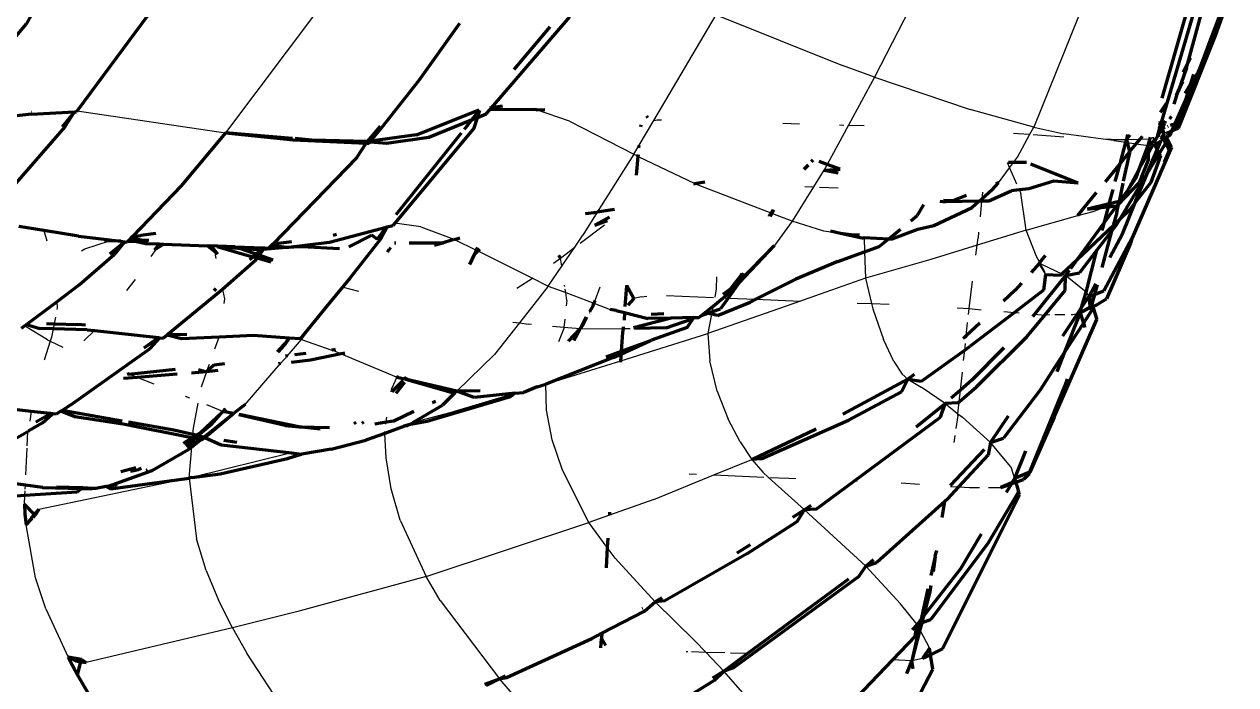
# Model space of a CAD drawing. Header units: millimetres. Extents: x 4307 to 31003, y 2809 to 20009.
# Drawn here: x 7252.9 to 7346.2, y 8526.6 to 8577.5 of the extents above; entities that cross this region are included whole.
import ezdxf

# ---------------------------------------------------------------- set-up
doc = ezdxf.new("R2010")
doc.units = ezdxf.units.MM
doc.layers.add('ProfileEdges', color=7, linetype='Continuous')

msp = doc.modelspace()

# ---------------------------------------------------------------- linework, layer by layer
for p, q in [((7323.394, 8583.247), (7318.337, 8573.449)), ((7335.755, 8582.336), (7330.615, 8569.586)), ((7275.369, 8578.471), (7268.361, 8569.149)), ((7301.348, 8570.11), (7306.158, 8578.252)), ((7306.158, 8578.252), (7315.892, 8574.338)), ((7318.337, 8573.449), (7315.892, 8574.338)), ((7318.337, 8573.449), (7316.33, 8569.744)), ((7318.337, 8573.449), (7325.722, 8570.963)), ((7256.939, 8570.841), (7268.361, 8569.149)), ((7294.859, 8570.043), (7292.31, 8570.932)), ((7330.615, 8569.586), (7325.722, 8570.963)), ((7294.859, 8570.043), (7299.804, 8567.497)), ((7300.224, 8568.207), (7301.348, 8570.11)), ((7301.348, 8570.11), (7301.604, 8570.162)), ((7301.604, 8570.162), (7301.945, 8570.152)), ((7311.276, 8569.888), (7312.58, 8569.851)), ((7316.33, 8569.744), (7314.69, 8566.715)), ((7315.652, 8569.764), (7315.989, 8569.754)), ((7316.33, 8569.744), (7317.545, 8569.71)), ((7329.045, 8569.136), (7329.402, 8569.113)), ((7329.365, 8567.269), (7330.32, 8569.04)), ((7329.402, 8569.113), (7330.32, 8569.04)), ((7330.32, 8569.04), (7330.615, 8569.586)), ((7330.571, 8569.02), (7332.928, 8568.832)), ((7330.615, 8569.586), (7332.927, 8569.065)), ((7335.968, 8568.66), (7332.927, 8569.065)), ((7338.799, 8568.67), (7339.445, 8568.692)), ((7339.445, 8568.692), (7339.588, 8568.726)), ((7339.588, 8568.726), (7339.796, 8568.796)), ((7339.796, 8568.796), (7339.855, 8568.548)), ((7339.796, 8568.796), (7339.858, 8568.789)), ((7340.136, 8568.873), (7340.582, 8568.959)), ((7340.331, 8569.539), (7340.203, 8569.584)), ((7340.476, 8569.489), (7340.331, 8569.539)), ((7299.804, 8567.497), (7300.224, 8568.207)), ((7336.584, 8568.629), (7335.968, 8568.66)), ((7336.777, 8568.553), (7335.968, 8568.66)), ((7336.584, 8568.629), (7337.753, 8568.634)), ((7336.777, 8568.553), (7337.697, 8568.426)), ((7337.697, 8568.426), (7337.809, 8568.41)), ((7337.753, 8568.634), (7338.799, 8568.67)), ((7337.809, 8568.41), (7338.51, 8568.314)), ((7338.51, 8568.314), (7339.433, 8568.186)), ((7339.773, 8568.216), (7339.433, 8568.186)), ((7339.931, 8568.23), (7339.773, 8568.216)), ((7339.855, 8568.548), (7339.893, 8568.39)), ((7299.804, 8567.497), (7296.995, 8563.048)), ((7299.804, 8567.497), (7300.144, 8567.333)), ((7300.144, 8567.333), (7304.511, 8565.238)), ((7328.748, 8566.445), (7329.057, 8566.858)), ((7329.057, 8566.858), (7329.365, 8567.269)), ((7314.568, 8566.491), (7313.642, 8564.997)), ((7314.69, 8566.715), (7314.568, 8566.491)), ((7327.9, 8565.313), (7328.748, 8566.445)), ((7328.59, 8566.804), (7328.748, 8566.445)), ((7328.748, 8566.445), (7329.284, 8565.23)), ((7304.511, 8565.238), (7304.631, 8565.18)), ((7310.378, 8562.959), (7304.631, 8565.18)), ((7313.642, 8564.997), (7311.992, 8562.336)), ((7312.979, 8565.028), (7313.642, 8564.997)), ((7314.099, 8564.976), (7315.55, 8564.908)), ((7326.602, 8564.044), (7326.586, 8563.881)), ((7326.654, 8564.593), (7326.602, 8564.044)), ((7329.494, 8564.754), (7329.609, 8564.493)), ((7330.029, 8561.66), (7329.609, 8564.493)), ((7326.586, 8563.881), (7326.471, 8562.672)), ((7334.016, 8562.775), (7335.194, 8563.104)), ((7335.194, 8563.104), (7336.049, 8563.425)), ((7336.049, 8563.425), (7336.398, 8563.555)), ((7336.398, 8563.555), (7337.182, 8563.858)), ((7281.391, 8562.201), (7281.296, 8562.214)), ((7283.403, 8561.91), (7281.391, 8562.201)), ((7296.995, 8563.048), (7295.89, 8561.259)), ((7310.429, 8562.94), (7310.378, 8562.959)), ((7311.992, 8562.336), (7310.429, 8562.94)), ((7311.992, 8562.336), (7310.65, 8560.475)), ((7314.435, 8561.58), (7311.992, 8562.336)), ((7330.029, 8561.66), (7334.016, 8562.775)), ((7254.366, 8561.618), (7254.604, 8560.842)), ((7283.403, 8561.91), (7285.948, 8560.965)), ((7295.257, 8560.334), (7295.89, 8561.259)), ((7295.661, 8560.64), (7297.553, 8562.073)), ((7315.734, 8561.401), (7314.435, 8561.58)), ((7330.029, 8561.66), (7326.247, 8560.493)), ((7326.36, 8561.503), (7326.318, 8561.061)), ((7330.823, 8559.623), (7330.029, 8561.66)), ((7257.516, 8560.209), (7259.42, 8560.823)), ((7259.42, 8560.823), (7259.59, 8560.879)), ((7263.262, 8560.588), (7263.032, 8560.245)), ((7285.997, 8560.94), (7287.673, 8560.107)), ((7294.165, 8559.506), (7295.257, 8560.334)), ((7294.259, 8558.874), (7295.257, 8560.334)), ((7317.54, 8561.085), (7317.576, 8559.977)), ((7326.247, 8560.493), (7322.678, 8559.391)), ((7326.149, 8559.714), (7326.247, 8560.493)), ((7326.247, 8560.493), (7326.318, 8561.061)), ((7257.269, 8560.067), (7257.516, 8560.209)), ((7263.032, 8560.245), (7262.612, 8559.617)), ((7267.46, 8560.19), (7267.496, 8560.018)), ((7267.496, 8560.018), (7267.614, 8559.465)), ((7269.456, 8560.235), (7270.632, 8559.728)), ((7270.632, 8559.728), (7270.887, 8559.627)), ((7270.887, 8559.627), (7271.884, 8559.231)), ((7287.673, 8560.107), (7287.782, 8560.053)), ((7287.782, 8560.053), (7292.011, 8557.951)), ((7293.619, 8559.107), (7294.165, 8559.506)), ((7294.259, 8558.874), (7294.165, 8559.506)), ((7317.576, 8559.977), (7317.641, 8557.964)), ((7322.678, 8559.391), (7317.641, 8557.964)), ((7331.08, 8559.156), (7330.823, 8559.623)), ((7293.219, 8557.351), (7294.259, 8558.874)), ((7330.997, 8559.054), (7331.515, 8558.231)), ((7331.142, 8559.042), (7330.997, 8559.054)), ((7331.142, 8559.042), (7331.08, 8559.156)), ((7331.21, 8559.037), (7331.142, 8559.042)), ((7331.446, 8558.491), (7331.142, 8559.042)), ((7331.21, 8559.037), (7332.785, 8558.278)), ((7331.515, 8558.231), (7331.446, 8558.491)), ((7261.399, 8557.841), (7260.726, 8556.996)), ((7290.795, 8557.191), (7292.011, 8557.951)), ((7292.011, 8557.951), (7292.057, 8557.98)), ((7292.011, 8557.951), (7293.219, 8557.351)), ((7306.171, 8558.061), (7306.154, 8557.131)), ((7317.641, 8557.964), (7312.861, 8556.25)), ((7317.641, 8557.964), (7318.109, 8555.995)), ((7325.632, 8555.606), (7325.897, 8557.716)), ((7332.785, 8558.278), (7333.051, 8558.149)), ((7334.645, 8556.877), (7333.051, 8558.149)), ((7268.121, 8557.088), (7268.276, 8556.363)), ((7278.616, 8556.919), (7277.433, 8557.239)), ((7293.219, 8557.351), (7290.989, 8554.502)), ((7293.219, 8557.351), (7294.562, 8556.843)), ((7294.492, 8557.312), (7294.476, 8557.425)), ((7294.562, 8556.843), (7294.523, 8557.11)), ((7294.653, 8556.234), (7294.562, 8556.843)), ((7294.562, 8556.843), (7296.718, 8556.029)), ((7296.825, 8556.231), (7297.219, 8557.279)), ((7300.405, 8556.523), (7300.8, 8556.555)), ((7302.319, 8556.63), (7305.948, 8556.47)), ((7306.154, 8557.131), (7306.036, 8556.498)), ((7334.883, 8556.557), (7334.645, 8556.877)), ((7255.367, 8556.14), (7255.398, 8555.705)), ((7255.398, 8555.705), (7255.367, 8555.55)), ((7268.276, 8556.363), (7268.232, 8556.007)), ((7274.212, 8553.234), (7276.367, 8556.049)), ((7294.653, 8556.234), (7294.606, 8555.822)), ((7296.718, 8556.029), (7297.986, 8555.551)), ((7300.405, 8556.523), (7299.808, 8556.382)), ((7312.657, 8556.174), (7305.513, 8553.68)), ((7305.907, 8555.804), (7305.825, 8555.362)), ((7306.69, 8556.437), (7307.073, 8556.42)), ((7307.073, 8556.42), (7309.209, 8556.326)), ((7309.209, 8556.326), (7312.657, 8556.174)), ((7312.861, 8556.25), (7312.657, 8556.174)), ((7317.002, 8556.031), (7318.109, 8555.995)), ((7318.109, 8555.995), (7319.478, 8555.951)), ((7318.109, 8555.995), (7318.207, 8555.585)), ((7324.711, 8555.664), (7325.632, 8555.606)), ((7255.252, 8554.952), (7255.153, 8554.446)), ((7294.488, 8554.799), (7294.414, 8554.156)), ((7305.793, 8555.188), (7305.513, 8553.68)), ((7305.825, 8555.362), (7305.793, 8555.188)), ((7318.207, 8555.585), (7319.033, 8553.237)), ((7325.583, 8555.143), (7325.632, 8555.606)), ((7325.632, 8555.606), (7326.571, 8555.527)), ((7328.311, 8555.381), (7329.118, 8555.313)), ((7329.118, 8555.313), (7329.482, 8555.282)), ((7330.56, 8555.192), (7330.657, 8555.183)), ((7330.657, 8555.183), (7331.466, 8555.115)), ((7331.854, 8555.117), (7331.466, 8555.115)), ((7333.01, 8555.12), (7332.247, 8555.118)), ((7333.619, 8555.122), (7333.503, 8555.122)), ((7333.981, 8555.218), (7333.619, 8555.122)), ((7334.188, 8555.272), (7333.981, 8555.218)), ((7254.641, 8553.208), (7252.873, 8554.273)), ((7255.079, 8554.059), (7254.952, 8553.408)), ((7255.153, 8554.446), (7255.079, 8554.059)), ((7257.442, 8553.133), (7258.264, 8553.922)), ((7290.989, 8554.502), (7289.084, 8552.069)), ((7290.498, 8554.574), (7290.989, 8554.502)), ((7290.989, 8554.502), (7291.698, 8554.399)), ((7291.918, 8554.379), (7291.698, 8554.399)), ((7294.414, 8554.156), (7293.542, 8554.234)), ((7294.404, 8554.071), (7293.999, 8553.059)), ((7294.414, 8554.156), (7294.404, 8554.071)), ((7295.661, 8554.045), (7294.414, 8554.156)), ((7295.661, 8554.045), (7298.999, 8554.067)), ((7298.999, 8554.067), (7299.523, 8554.071)), ((7325.411, 8553.52), (7325.519, 8554.536)), ((7254.854, 8553.105), (7254.377, 8551.635)), ((7254.641, 8553.208), (7254.854, 8553.105)), ((7254.952, 8553.408), (7254.854, 8553.105)), ((7254.854, 8553.105), (7255.814, 8552.64)), ((7267.54, 8552.522), (7267.866, 8553.419)), ((7273.119, 8551.975), (7274.212, 8553.234)), ((7274.118, 8553.276), (7274.212, 8553.234)), ((7274.212, 8553.234), (7276.545, 8552.418)), ((7298.804, 8551.592), (7305.513, 8553.68)), ((7305.513, 8553.68), (7305.667, 8551.573)), ((7319.845, 8551.529), (7319.033, 8553.237)), ((7325.294, 8552.417), (7325.348, 8552.918)), ((7325.401, 8553.42), (7325.411, 8553.52)), ((7272.599, 8551.376), (7273.119, 8551.975)), ((7276.545, 8552.418), (7276.666, 8552.376)), ((7276.666, 8552.376), (7277.275, 8552.121)), ((7277.275, 8552.121), (7281.498, 8550.349)), ((7289.084, 8552.069), (7286.172, 8549.242)), ((7325.208, 8551.6), (7325.294, 8552.417)), ((7266.892, 8550.74), (7267.11, 8551.341)), ((7269.863, 8548.225), (7272.599, 8551.376)), ((7293.036, 8549.797), (7298.804, 8551.592)), ((7306.222, 8549.259), (7305.667, 8551.573)), ((7319.845, 8551.529), (7320.466, 8550.566)), ((7261.561, 8550.3), (7260.902, 8550.561)), ((7262.866, 8549.784), (7261.561, 8550.3)), ((7266.892, 8550.74), (7266.468, 8549.556)), ((7281.541, 8550.337), (7281.159, 8549.482)), ((7281.598, 8550.466), (7281.541, 8550.337)), ((7320.466, 8550.566), (7320.913, 8550.178)), ((7320.913, 8550.178), (7321.935, 8549.562)), ((7324.966, 8549.32), (7325.113, 8550.705)), ((7281.112, 8549.204), (7281.159, 8549.482)), ((7285.654, 8547.608), (7290.635, 8549.085)), ((7293.036, 8549.797), (7293.054, 8549.898)), ((7293.072, 8547.794), (7293.036, 8549.797)), ((7306.222, 8549.259), (7307.076, 8547.089)), ((7323.791, 8548.285), (7321.935, 8549.562)), ((7324.871, 8548.418), (7324.966, 8549.32)), ((7265.604, 8548.701), (7265.28, 8548.829)), ((7265.879, 8546.407), (7266.238, 8548.327)), ((7268.161, 8547.689), (7266.908, 8548.185)), ((7323.791, 8548.285), (7324.775, 8547.512)), ((7324.775, 8547.512), (7324.871, 8548.418)), ((7253.391, 8547.688), (7253.272, 8546.944)), ((7280.724, 8546.875), (7280.787, 8547.257)), ((7282.841, 8546.855), (7285.654, 8547.608)), ((7293.524, 8545.49), (7293.072, 8547.794)), ((7324.759, 8547.364), (7324.615, 8546.377)), ((7324.759, 8547.364), (7324.775, 8547.512)), ((7324.775, 8547.512), (7325.127, 8547.235)), ((7325.127, 8547.235), (7327.291, 8545.282)), ((7265.838, 8545.907), (7265.879, 8546.407)), ((7280.696, 8546.708), (7280.724, 8546.875)), ((7282.098, 8546.656), (7282.841, 8546.855)), ((7307.989, 8545.333), (7307.076, 8547.089)), ((7253.088, 8545.032), (7253.14, 8546.12)), ((7265.776, 8545.152), (7265.801, 8545.459)), ((7265.801, 8545.459), (7265.815, 8545.63)), ((7265.818, 8545.671), (7265.838, 8545.907)), ((7280.633, 8545.994), (7280.627, 8546.138)), ((7280.719, 8544.113), (7280.633, 8545.994)), ((7294.318, 8543.159), (7293.524, 8545.49)), ((7324.533, 8545.82), (7324.457, 8545.298)), ((7252.982, 8542.797), (7253.08, 8544.862)), ((7265.563, 8542.541), (7265.76, 8544.96)), ((7273.425, 8544.484), (7265.756, 8542.589)), ((7265.76, 8544.96), (7265.776, 8545.152)), ((7307.989, 8545.333), (7308.889, 8543.979)), ((7328.843, 8543.429), (7327.291, 8545.282)), ((7281.102, 8541.726), (7280.719, 8544.113)), ((7305.972, 8542.789), (7308.889, 8543.979)), ((7308.889, 8543.979), (7309.736, 8543.002)), ((7296.347, 8539.124), (7294.318, 8543.159)), ((7301.348, 8540.902), (7305.972, 8542.789)), ((7304.069, 8542.873), (7304.63, 8542.848)), ((7305.972, 8542.789), (7309.811, 8542.618)), ((7309.736, 8543.002), (7310.182, 8542.602)), ((7310.182, 8542.602), (7311.735, 8542.533)), ((7310.182, 8542.602), (7312.961, 8540.105)), ((7328.843, 8543.429), (7329.133, 8542.519)), ((7252.93, 8541.686), (7252.945, 8542.01)), ((7265.563, 8542.541), (7253.971, 8540.125)), ((7265.563, 8542.541), (7266.12, 8537.875)), ((7281.819, 8539.315), (7281.102, 8541.726)), ((7311.735, 8542.533), (7312.28, 8542.513)), ((7316.802, 8542.347), (7317.018, 8542.34)), ((7321.806, 8542.059), (7320.4, 8542.157)), ((7324.186, 8541.896), (7324.834, 8541.864)), ((7324.834, 8541.864), (7325.652, 8541.824)), ((7325.652, 8541.824), (7326.444, 8541.825)), ((7327.121, 8541.826), (7328.088, 8541.827)), ((7252.875, 8540.541), (7252.908, 8541.228)), ((7252.908, 8541.228), (7252.924, 8541.559)), ((7301.348, 8540.902), (7297.921, 8539.684)), ((7317.684, 8535.77), (7312.961, 8540.105)), ((7253.719, 8534.875), (7252.998, 8538.942)), ((7281.819, 8539.315), (7283.804, 8534.957)), ((7283.804, 8534.957), (7296.347, 8539.124)), ((7297.921, 8539.684), (7296.347, 8539.124)), ((7297.765, 8537.202), (7296.347, 8539.124)), ((7266.876, 8535.439), (7266.12, 8537.875)), ((7298.379, 8536.369), (7297.765, 8537.202)), ((7301.443, 8533.02), (7298.379, 8536.369)), ((7266.876, 8535.439), (7267.821, 8533.15)), ((7320.349, 8532.86), (7317.684, 8535.77)), ((7254.524, 8532.467), (7253.719, 8534.875)), ((7283.804, 8534.957), (7273.824, 8532.248)), ((7284.898, 8533.109), (7283.804, 8534.957)), ((7254.524, 8532.467), (7256.239, 8528.76)), ((7268.884, 8531.021), (7267.821, 8533.15)), ((7284.898, 8533.109), (7289.448, 8527.086)), ((7301.443, 8533.02), (7304.541, 8529.996)), ((7321.628, 8531.275), (7320.349, 8532.86)), ((7273.824, 8532.248), (7268.884, 8531.021)), ((7268.884, 8531.021), (7257.624, 8528.331)), ((7268.884, 8531.021), (7270.008, 8529.049)), ((7321.628, 8531.275), (7321.783, 8530.977)), ((7321.783, 8530.977), (7321.847, 8530.854)), ((7321.847, 8530.854), (7322.574, 8529.458)), ((7305.348, 8529.145), (7304.541, 8529.996)), ((7274.753, 8521.775), (7270.008, 8529.049)), ((7303.84, 8529.189), (7303.961, 8529.186)), ((7304.257, 8529.177), (7305.348, 8529.145)), ((7305.348, 8529.145), (7306.812, 8529.102)), ((7306.739, 8527.677), (7305.348, 8529.145)), ((7307.255, 8529.089), (7308.596, 8529.05)), ((7322.051, 8528.644), (7321.224, 8528.481)), ((7311.174, 8522.643), (7306.739, 8527.677)), ((7321.224, 8528.481), (7319.74, 8528.545)), ((7294.075, 8521.831), (7289.448, 8527.086))]:
    msp.add_line(p, q)
at = {"layer": 'ProfileEdges', "lineweight": 211}
for p, q in [((7343.225, 8581.401), (7340.475, 8571.819)), ((7342.477, 8574.524), (7344.365, 8581.489)), ((7344.601, 8576.661), (7346.171, 8581.035)), ((7340.449, 8569.941), (7343.492, 8580.329)), ((7345.846, 8580.633), (7343.385, 8574.085)), ((7262.934, 8578.971), (7256.939, 8570.841)), ((7253.622, 8578.628), (7253, 8577.516)), ((7288.832, 8571.075), (7294.879, 8578.094)), ((7246.747, 8570.015), (7253, 8577.516)), ((7283.268, 8573.207), (7286.394, 8577.59)), ((7290.588, 8574.042), (7293.367, 8577.331)), ((7341.753, 8569.51), (7344.601, 8576.661)), ((7342.123, 8571.088), (7344.601, 8576.661)), ((7342.126, 8573.829), (7342.477, 8574.524)), ((7342.382, 8574.174), (7342.477, 8574.524)), ((7342.477, 8574.524), (7342.683, 8574.931)), ((7342.382, 8574.174), (7341.769, 8572.398)), ((7342.319, 8571.703), (7343.214, 8573.726)), ((7343.214, 8573.726), (7342.721, 8572.963)), ((7342.721, 8572.963), (7342.95, 8573.681)), ((7343.238, 8573.83), (7343.214, 8573.726)), ((7343.238, 8573.83), (7343.385, 8574.085)), ((7280.407, 8569.552), (7283.268, 8573.207)), ((7341.769, 8572.398), (7342.086, 8573.112)), ((7342.721, 8572.963), (7342.248, 8572.171)), ((7342.319, 8571.703), (7342.721, 8572.963)), ((7341.603, 8572.023), (7341.409, 8571.354)), ((7341.502, 8569.856), (7342.319, 8571.703)), ((7341.603, 8572.023), (7341.769, 8572.398)), ((7342.123, 8571.088), (7342.319, 8571.703)), ((7253.378, 8570.594), (7247.934, 8569.958)), ((7253.378, 8570.594), (7256.729, 8570.765)), ((7253.422, 8570.732), (7253.396, 8570.73)), ((7256.729, 8570.765), (7255.767, 8569.609)), ((7255.975, 8569.626), (7256.729, 8570.765)), ((7256.729, 8570.765), (7256.889, 8570.773)), ((7256.939, 8570.841), (7256.889, 8570.773)), ((7283.065, 8569.002), (7287.894, 8570.92)), ((7287.361, 8570.183), (7287.934, 8570.898)), ((7287.755, 8570.342), (7287.934, 8570.898)), ((7287.755, 8570.342), (7288.437, 8570.617)), ((7288.437, 8570.617), (7288.735, 8570.963)), ((7288.653, 8570.962), (7288.735, 8570.963)), ((7288.832, 8571.075), (7288.714, 8571.058)), ((7288.735, 8570.963), (7288.832, 8571.075)), ((7288.735, 8570.963), (7289.508, 8570.973)), ((7289.694, 8571.199), (7288.832, 8571.075)), ((7289.508, 8570.973), (7292.12, 8570.957)), ((7292.31, 8570.932), (7292.12, 8570.957)), ((7292.31, 8570.932), (7292.945, 8570.952)), ((7340.816, 8571.407), (7340.342, 8570.727)), ((7341.589, 8569.887), (7342.123, 8571.088)), ((7341.605, 8569.463), (7342.123, 8571.088)), ((7255.975, 8569.626), (7249.837, 8562.579)), ((7280.28, 8569.665), (7279.271, 8568.479)), ((7284.008, 8568.827), (7287.361, 8570.183)), ((7286.773, 8569.448), (7287.361, 8570.183)), ((7287.361, 8570.183), (7287.755, 8570.342)), ((7287.497, 8569.534), (7287.755, 8570.342)), ((7300.352, 8569.604), (7300.367, 8569.767)), ((7300.786, 8570.452), (7300.847, 8570.341)), ((7340.227, 8569.78), (7340.413, 8569.819)), ((7340.449, 8569.941), (7340.242, 8569.903)), ((7340.331, 8569.539), (7340.413, 8569.819)), ((7340.413, 8569.819), (7340.449, 8569.941)), ((7340.413, 8569.819), (7340.72, 8569.883)), ((7340.727, 8569.992), (7340.449, 8569.941)), ((7340.476, 8569.489), (7340.72, 8569.883)), ((7340.72, 8569.883), (7340.727, 8569.992)), ((7340.727, 8569.992), (7340.731, 8570.062)), ((7340.954, 8569.659), (7340.914, 8569.645)), ((7341.203, 8570.42), (7341.077, 8570.207)), ((7341.502, 8569.856), (7341.107, 8569.714)), ((7341.243, 8569.27), (7341.502, 8569.856)), ((7341.589, 8569.887), (7341.502, 8569.856)), ((7268.361, 8569.149), (7264.936, 8565.081)), ((7268.361, 8569.149), (7273.57, 8568.607)), ((7273.524, 8568.722), (7268.361, 8569.149)), ((7275.003, 8568.599), (7273.727, 8568.705)), ((7279.532, 8568.515), (7280.407, 8569.552)), ((7283.065, 8569.002), (7279.532, 8568.515)), ((7280.746, 8568.365), (7284.008, 8568.827)), ((7287.497, 8569.534), (7281.391, 8562.201)), ((7281.497, 8562.859), (7286.544, 8569.162)), ((7337.833, 8569.022), (7337.753, 8568.634)), ((7337.753, 8568.634), (7338.027, 8569)), ((7338.799, 8568.67), (7338.977, 8568.891)), ((7339.433, 8568.186), (7339.588, 8568.726)), ((7339.588, 8568.726), (7339.614, 8568.817)), ((7339.855, 8568.548), (7340.048, 8568.714)), ((7339.893, 8568.39), (7340.048, 8568.714)), ((7340.048, 8568.714), (7340.076, 8568.764)), ((7340.048, 8568.714), (7340.103, 8568.761)), ((7340.103, 8568.761), (7340.112, 8568.828)), ((7340.112, 8568.828), (7340.136, 8568.873)), ((7340.136, 8568.873), (7340.331, 8569.539)), ((7340.136, 8568.873), (7340.476, 8569.489)), ((7340.667, 8568.689), (7340.419, 8568.566)), ((7340.447, 8568.634), (7340.582, 8568.959)), ((7340.7, 8569.569), (7340.476, 8569.489)), ((7340.476, 8569.489), (7340.649, 8569.152)), ((7340.476, 8569.489), (7340.594, 8568.994)), ((7340.582, 8568.959), (7340.594, 8568.994)), ((7340.582, 8568.959), (7340.635, 8568.821)), ((7340.671, 8569.109), (7340.594, 8568.994)), ((7340.594, 8568.994), (7340.664, 8568.998)), ((7340.635, 8568.821), (7340.667, 8568.689)), ((7340.679, 8569.241), (7340.649, 8569.152)), ((7340.649, 8569.152), (7340.671, 8569.109)), ((7340.833, 8568.792), (7340.667, 8568.689)), ((7340.667, 8568.689), (7341.03, 8567.798)), ((7340.749, 8568.343), (7340.667, 8568.689)), ((7340.752, 8568.95), (7340.833, 8568.792)), ((7341.243, 8569.27), (7340.805, 8569.064)), ((7341.107, 8568.963), (7340.833, 8568.792)), ((7340.833, 8568.792), (7341.218, 8568.042)), ((7341.107, 8568.963), (7341.243, 8569.27)), ((7341.605, 8569.463), (7341.243, 8569.27)), ((7341.605, 8569.463), (7341.753, 8569.51)), ((7273.57, 8568.607), (7279.194, 8568.362)), ((7279.271, 8568.479), (7275.003, 8568.599)), ((7278.458, 8567.258), (7279.194, 8568.362)), ((7279.194, 8568.362), (7279.271, 8568.479)), ((7279.194, 8568.362), (7279.396, 8568.353)), ((7279.532, 8568.515), (7279.271, 8568.479)), ((7279.271, 8568.479), (7279.488, 8568.462)), ((7279.396, 8568.353), (7279.488, 8568.462)), ((7279.488, 8568.462), (7279.532, 8568.515)), ((7279.488, 8568.462), (7280.746, 8568.365)), ((7300.204, 8567.993), (7300.224, 8568.207)), ((7337.255, 8566.767), (7337.697, 8568.426)), ((7337.697, 8568.426), (7337.753, 8568.634)), ((7337.753, 8568.634), (7337.809, 8568.41)), ((7337.809, 8568.41), (7337.992, 8567.676)), ((7337.992, 8567.676), (7338.51, 8568.314)), ((7341.218, 8568.042), (7338.197, 8561.055)), ((7338.51, 8568.314), (7338.799, 8568.67)), ((7338.737, 8566.341), (7339.433, 8568.186)), ((7339.384, 8566.074), (7340.122, 8567.851)), ((7339.433, 8568.186), (7339.855, 8568.548)), ((7339.446, 8567.624), (7339.433, 8568.186)), ((7339.446, 8567.624), (7339.773, 8568.216)), ((7339.861, 8568.376), (7339.893, 8568.39)), ((7340.401, 8568.523), (7339.931, 8568.23)), ((7339.931, 8568.23), (7340.122, 8567.851)), ((7340.122, 8567.851), (7340.401, 8568.523)), ((7340.122, 8567.851), (7340.273, 8567.551)), ((7340.749, 8568.343), (7340.273, 8567.551)), ((7340.419, 8568.566), (7340.401, 8568.523)), ((7341.03, 8567.798), (7340.653, 8566.891)), ((7278.458, 8567.258), (7271.988, 8560.58)), ((7300.012, 8565.899), (7300.144, 8567.333)), ((7300.144, 8567.333), (7300.157, 8567.472)), ((7313.595, 8567.035), (7313.465, 8566.906)), ((7314.69, 8566.715), (7314.09, 8566.934)), ((7328.657, 8566.856), (7328.638, 8566.889)), ((7329.057, 8566.858), (7328.657, 8566.856)), ((7330.051, 8566.861), (7329.057, 8566.858)), ((7337.255, 8566.767), (7337.992, 8567.676)), ((7337.529, 8565.439), (7338.007, 8567.619)), ((7337.992, 8567.676), (7338.007, 8567.619)), ((7338.737, 8566.341), (7339.446, 8567.624)), ((7339.457, 8567.131), (7338.741, 8565.305)), ((7340.273, 8567.551), (7339.384, 8566.074)), ((7339.457, 8567.131), (7339.446, 8567.624)), ((7340.363, 8567.372), (7339.621, 8565.328)), ((7340.273, 8567.551), (7340.363, 8567.372)), ((7313.228, 8566.673), (7312.891, 8566.34)), ((7314.502, 8566.279), (7315.697, 8566.347)), ((7314.502, 8566.279), (7315.54, 8566.061)), ((7315.697, 8566.347), (7314.69, 8566.715)), ((7334.027, 8565.278), (7330.395, 8566.733)), ((7336.125, 8565.374), (7337.255, 8566.767)), ((7336.893, 8565.409), (7337.255, 8566.767)), ((7339.384, 8566.074), (7337.237, 8562.507)), ((7337.926, 8564.873), (7338.737, 8566.341)), ((7338.431, 8563.78), (7339.384, 8566.074)), ((7338.501, 8565.716), (7338.737, 8566.341)), ((7264.936, 8565.081), (7261.188, 8561.154)), ((7304.415, 8565.221), (7304.511, 8565.238)), ((7304.511, 8565.238), (7305.279, 8565.37)), ((7327.413, 8564.756), (7327.9, 8565.313)), ((7327.9, 8565.313), (7327.684, 8565.228)), ((7332.147, 8565.432), (7330.242, 8564.842)), ((7334.027, 8565.278), (7332.147, 8565.432)), ((7337.135, 8563.643), (7338.741, 8565.305)), ((7337.217, 8563.866), (7337.49, 8565.265)), ((7338.501, 8565.716), (7337.926, 8564.873)), ((7339.621, 8565.328), (7338.431, 8563.78)), ((7325.413, 8564.326), (7324.37, 8563.913)), ((7326.602, 8564.044), (7326.414, 8563.879)), ((7327.413, 8564.756), (7326.602, 8564.044)), ((7327.107, 8563.89), (7328.859, 8564.681)), ((7329.494, 8564.754), (7328.859, 8564.681)), ((7330.242, 8564.842), (7329.494, 8564.754)), ((7334.016, 8562.775), (7335.455, 8564.548)), ((7336.43, 8563.676), (7336.724, 8564.776)), ((7337.555, 8564.329), (7337.243, 8563.872)), ((7337.847, 8564.731), (7337.555, 8564.329)), ((7337.847, 8564.731), (7337.926, 8564.873)), ((7298.314, 8563.256), (7296.995, 8563.048)), ((7310.378, 8562.959), (7310.537, 8563.231)), ((7310.581, 8563.214), (7310.429, 8562.94)), ((7322.107, 8563.617), (7321.621, 8562.779)), ((7322.907, 8562.008), (7325.863, 8563.395)), ((7323.37, 8563.888), (7323.805, 8563.836)), ((7324.37, 8563.913), (7323.647, 8563.947)), ((7326.414, 8563.879), (7323.805, 8563.836)), ((7326.414, 8563.879), (7325.863, 8563.395)), ((7326.586, 8563.881), (7326.414, 8563.879)), ((7327.107, 8563.89), (7326.586, 8563.881)), ((7336.43, 8563.676), (7334.763, 8563.273)), ((7334.763, 8563.273), (7336.049, 8563.425)), ((7336.049, 8563.425), (7336.373, 8563.463)), ((7336.975, 8563.533), (7336.055, 8562.272)), ((7336.055, 8562.272), (7336.373, 8563.463)), ((7336.373, 8563.463), (7336.398, 8563.555)), ((7336.373, 8563.463), (7336.975, 8563.533)), ((7336.398, 8563.555), (7336.43, 8563.676)), ((7337.182, 8563.858), (7336.43, 8563.676)), ((7336.975, 8563.533), (7337.036, 8563.54)), ((7337, 8563.027), (7337.135, 8563.643)), ((7337.036, 8563.54), (7337.135, 8563.643)), ((7337.135, 8563.643), (7337.182, 8563.858)), ((7337.243, 8563.872), (7337.182, 8563.858)), ((7337.182, 8563.858), (7337.217, 8563.866)), ((7337.243, 8563.872), (7337.217, 8563.866)), ((7337.237, 8562.507), (7338.036, 8563.266)), ((7337.434, 8561.38), (7338.431, 8563.78)), ((7338.431, 8563.78), (7338.036, 8563.266)), ((7281.391, 8562.201), (7281.232, 8562.01)), ((7296.075, 8562.94), (7296.995, 8563.048)), ((7297.925, 8562.652), (7296.802, 8562.051)), ((7296.802, 8562.051), (7297.766, 8562.405)), ((7310.249, 8562.731), (7310.269, 8562.773)), ((7310.269, 8562.773), (7310.378, 8562.959)), ((7310.429, 8562.94), (7310.305, 8562.718)), ((7321.134, 8562.378), (7321.621, 8562.779)), ((7333.955, 8559.389), (7337.237, 8562.507)), ((7336.055, 8562.272), (7333.955, 8559.389)), ((7335.88, 8561.615), (7336.055, 8562.272)), ((7337, 8563.027), (7336.753, 8562.115)), ((7337.237, 8562.507), (7336.953, 8562.035)), ((7254.366, 8561.618), (7252.446, 8561.931)), ((7257.032, 8561.182), (7254.366, 8561.618)), ((7261.188, 8561.154), (7261.839, 8561.246)), ((7262.976, 8561.388), (7261.839, 8561.246)), ((7276.372, 8560.74), (7280.734, 8561.88)), ((7276.916, 8561.316), (7276.637, 8561.252)), ((7279.634, 8561.269), (7277.857, 8560.378)), ((7280.043, 8560.954), (7279.634, 8561.269)), ((7280.734, 8561.88), (7280.043, 8560.954)), ((7280.816, 8561.901), (7280.293, 8560.967)), ((7280.734, 8561.88), (7280.816, 8561.901)), ((7280.816, 8561.901), (7281.232, 8562.01)), ((7315.734, 8561.401), (7314.945, 8561.571)), ((7317.373, 8561.047), (7315.734, 8561.401)), ((7316.755, 8561.259), (7315.734, 8561.401)), ((7317.178, 8561.29), (7316.755, 8561.259)), ((7319.446, 8560.987), (7320.35, 8561.732)), ((7319.695, 8560.98), (7321.687, 8561.719)), ((7321.687, 8561.719), (7322.907, 8562.008)), ((7336.61, 8561.588), (7335.48, 8560.115)), ((7336.61, 8561.588), (7335.849, 8558.783)), ((7336.466, 8559.549), (7337.434, 8561.38)), ((7336.953, 8562.035), (7336.61, 8561.588)), ((7257.032, 8561.182), (7259.431, 8560.898)), ((7259.046, 8560.836), (7259.431, 8560.898)), ((7259.42, 8560.823), (7259.046, 8560.836)), ((7260.301, 8560.794), (7259.42, 8560.823)), ((7259.431, 8560.898), (7259.59, 8560.879)), ((7259.443, 8559.824), (7260.568, 8560.763)), ((7259.59, 8560.879), (7260.301, 8560.794)), ((7260.568, 8560.763), (7259.785, 8559.786)), ((7260.301, 8560.794), (7260.568, 8560.763)), ((7260.568, 8560.763), (7260.789, 8560.736)), ((7260.828, 8560.777), (7260.789, 8560.736)), ((7260.938, 8560.892), (7260.828, 8560.777)), ((7261.624, 8560.75), (7260.828, 8560.777)), ((7260.965, 8560.92), (7260.938, 8560.892)), ((7260.938, 8560.892), (7261.624, 8560.75)), ((7261.066, 8561.026), (7260.965, 8560.92)), ((7261.856, 8560.888), (7260.965, 8560.92)), ((7261.188, 8561.154), (7261.066, 8561.026)), ((7261.856, 8560.888), (7261.066, 8561.026)), ((7261.624, 8560.75), (7262.224, 8560.626)), ((7262.323, 8560.727), (7261.624, 8560.75)), ((7262.46, 8560.865), (7261.856, 8560.888)), ((7262.39, 8560.794), (7261.856, 8560.888)), ((7262.224, 8560.626), (7263.262, 8560.588)), ((7263.262, 8560.588), (7262.876, 8560.15)), ((7263.032, 8560.245), (7263.577, 8560.576)), ((7263.262, 8560.588), (7263.577, 8560.576)), ((7263.577, 8560.576), (7266.958, 8560.449)), ((7267.496, 8560.018), (7266.958, 8560.449)), ((7266.958, 8560.449), (7267.113, 8560.443)), ((7267.46, 8560.19), (7267.113, 8560.443)), ((7269.065, 8560.37), (7267.113, 8560.443)), ((7269.448, 8559.849), (7267.714, 8560.366)), ((7269.332, 8560.245), (7267.714, 8560.366)), ((7269.332, 8560.245), (7269.065, 8560.37)), ((7269.065, 8560.37), (7271.281, 8560.287)), ((7271.281, 8560.287), (7271.13, 8560.158)), ((7271.281, 8560.287), (7271.378, 8560.284)), ((7273.028, 8560.314), (7271.292, 8560.168)), ((7271.292, 8560.168), (7271.378, 8560.284)), ((7271.378, 8560.284), (7271.69, 8560.272)), ((7271.894, 8560.482), (7271.69, 8560.272)), ((7271.988, 8560.58), (7271.894, 8560.482)), ((7273.028, 8560.314), (7271.894, 8560.482)), ((7273.448, 8560.749), (7271.988, 8560.58)), ((7273.028, 8560.314), (7276.372, 8560.74)), ((7274.222, 8560.358), (7273.028, 8560.314)), ((7277.136, 8560.203), (7274.222, 8560.358)), ((7280.293, 8560.967), (7277.944, 8557.992)), ((7280.043, 8560.954), (7279.999, 8560.895)), ((7281.468, 8560.643), (7281.374, 8560.643)), ((7284.979, 8560.655), (7282.514, 8560.647)), ((7284.444, 8560.505), (7284.979, 8560.655)), ((7284.979, 8560.655), (7285.948, 8560.965)), ((7285.144, 8560.655), (7284.979, 8560.655)), ((7285.948, 8560.965), (7285.997, 8560.94)), ((7285.997, 8560.94), (7286.393, 8561.051)), ((7287.765, 8560.305), (7287.673, 8560.107)), ((7307.914, 8557.592), (7310.65, 8560.475)), ((7307.973, 8557.719), (7310.65, 8560.475)), ((7317.373, 8561.047), (7317.54, 8561.085)), ((7317.54, 8561.085), (7319.446, 8560.987)), ((7317.576, 8559.977), (7318.713, 8560.383)), ((7318.713, 8560.383), (7319.446, 8560.987)), ((7319.446, 8560.987), (7319.695, 8560.98)), ((7338.197, 8561.055), (7336.004, 8556.971)), ((7338.051, 8560.641), (7336.21, 8556.369)), ((7338.197, 8561.055), (7338.051, 8560.641)), ((7257.092, 8557.432), (7259.785, 8559.786)), ((7262.876, 8560.15), (7263.032, 8560.245)), ((7267.758, 8559.808), (7267.46, 8560.19)), ((7267.758, 8559.808), (7267.496, 8560.018)), ((7270.679, 8559.349), (7268.121, 8557.088)), ((7269.456, 8560.235), (7269.332, 8560.245)), ((7270.454, 8559.575), (7269.448, 8559.849)), ((7270.785, 8560.135), (7269.456, 8560.235)), ((7270.715, 8559.8), (7269.456, 8560.235)), ((7270.454, 8559.575), (7270.212, 8559.367)), ((7270.632, 8559.728), (7270.454, 8559.575)), ((7270.781, 8559.486), (7270.454, 8559.575)), ((7270.715, 8559.8), (7270.632, 8559.728)), ((7270.679, 8559.349), (7270.781, 8559.486)), ((7271.13, 8560.158), (7270.715, 8559.8)), ((7270.955, 8559.718), (7270.715, 8559.8)), ((7270.781, 8559.486), (7270.887, 8559.627)), ((7271.845, 8559.196), (7270.781, 8559.486)), ((7271.13, 8560.158), (7270.785, 8560.135)), ((7270.887, 8559.627), (7270.955, 8559.718)), ((7270.955, 8559.718), (7271.292, 8560.168)), ((7272.017, 8559.351), (7270.955, 8559.718)), ((7271.292, 8560.168), (7271.13, 8560.158)), ((7280.769, 8560.12), (7280.974, 8559.998)), ((7281.089, 8560.148), (7280.937, 8560.266)), ((7287.164, 8559.005), (7287.57, 8559.842)), ((7287.673, 8560.107), (7287.57, 8559.842)), ((7287.57, 8559.842), (7287.782, 8560.053)), ((7287.782, 8560.053), (7287.94, 8560.21)), ((7294.013, 8559.721), (7294.165, 8559.506)), ((7315.515, 8559.241), (7317.576, 8559.977)), ((7331.08, 8559.156), (7331.513, 8559.689)), ((7332.785, 8558.278), (7333.955, 8559.389)), ((7333.955, 8559.389), (7333.439, 8558.682)), ((7335.48, 8560.115), (7334.142, 8558.371)), ((7334.645, 8556.877), (7335.48, 8560.115)), ((7315.515, 8559.241), (7312.273, 8557.871)), ((7330.997, 8559.054), (7330.402, 8558.389)), ((7330.997, 8559.054), (7331.08, 8559.156)), ((7333.345, 8558.552), (7333.051, 8558.149)), ((7277.944, 8557.992), (7276.367, 8556.049)), ((7307.9, 8557.561), (7307.073, 8556.42)), ((7308.05, 8558.148), (7307.214, 8557.108)), ((7307.83, 8557.573), (7307.214, 8557.108)), ((7307.242, 8556.883), (7307.9, 8557.561)), ((7307.83, 8557.573), (7307.973, 8557.719)), ((7307.9, 8557.561), (7307.914, 8557.592)), ((7307.973, 8557.719), (7307.914, 8557.592)), ((7308.258, 8558.343), (7307.973, 8557.719)), ((7308.05, 8558.148), (7308.135, 8558.326)), ((7309.209, 8556.326), (7312.273, 8557.871)), ((7329.66, 8557.561), (7329.175, 8557.02)), ((7333.051, 8558.149), (7330.657, 8555.183)), ((7331.515, 8558.231), (7331.36, 8557.023)), ((7331.515, 8558.231), (7332.675, 8558.173)), ((7332.675, 8558.173), (7332.785, 8558.278)), ((7333.026, 8557.014), (7333.051, 8558.149)), ((7333.051, 8558.149), (7334.142, 8558.371)), ((7334.883, 8556.557), (7335.398, 8557.53)), ((7255.367, 8556.14), (7257.092, 8557.432)), ((7267.971, 8556.955), (7263.95, 8553.632)), ((7267.62, 8557.134), (7267.45, 8556.987)), ((7268.121, 8557.088), (7267.971, 8556.955)), ((7299.138, 8555.776), (7299.267, 8557.375)), ((7299.278, 8557.409), (7299.267, 8557.375)), ((7299.267, 8557.375), (7299.808, 8556.382)), ((7307.214, 8557.108), (7306.674, 8556.702)), ((7306.69, 8556.437), (7307.242, 8556.883)), ((7307.214, 8557.108), (7306.961, 8556.793)), ((7329.175, 8557.02), (7328.287, 8556.194)), ((7331.36, 8557.023), (7329.118, 8555.313)), ((7331.466, 8555.115), (7333.026, 8557.014)), ((7334.3, 8555.691), (7334.645, 8556.877)), ((7334.3, 8555.691), (7334.883, 8556.557)), ((7334.883, 8556.557), (7335.286, 8556.706)), ((7335.041, 8555.804), (7334.883, 8556.557)), ((7334.883, 8556.557), (7334.921, 8555.729)), ((7334.883, 8556.557), (7335.082, 8555.953)), ((7335.286, 8556.706), (7335.082, 8555.953)), ((7335.487, 8557.447), (7335.286, 8556.706)), ((7335.286, 8556.706), (7336.004, 8556.971)), ((7253.033, 8554.393), (7255.367, 8556.14)), ((7276.367, 8556.049), (7274.118, 8553.276)), ((7296.662, 8555.854), (7296.404, 8555.356)), ((7296.662, 8555.854), (7296.718, 8556.029)), ((7296.718, 8556.029), (7296.825, 8556.231)), ((7299.808, 8556.382), (7299.353, 8555.877)), ((7305.293, 8555.307), (7305.907, 8555.804)), ((7305.907, 8555.804), (7306.69, 8556.437)), ((7306.248, 8555.08), (7308.762, 8556.1)), ((7307.073, 8556.42), (7306.47, 8555.588)), ((7308.762, 8556.1), (7309.209, 8556.326)), ((7333.981, 8555.218), (7334.3, 8555.691)), ((7334.921, 8555.729), (7334.188, 8555.272)), ((7334.188, 8555.272), (7334.3, 8555.691)), ((7334.188, 8555.272), (7334.924, 8555.662)), ((7335.041, 8555.804), (7334.921, 8555.729)), ((7334.921, 8555.729), (7334.924, 8555.662)), ((7334.924, 8555.662), (7335.039, 8555.679)), ((7335.039, 8555.679), (7335.041, 8555.804)), ((7335.039, 8555.679), (7335.154, 8555.734)), ((7335.074, 8555.484), (7335.039, 8555.679)), ((7335.082, 8555.953), (7335.041, 8555.804)), ((7335.082, 8555.953), (7335.154, 8555.734)), ((7335.154, 8555.734), (7335.427, 8555.865)), ((7335.154, 8555.734), (7335.467, 8554.78)), ((7335.427, 8555.865), (7336.21, 8556.369)), ((7295.661, 8554.045), (7296.143, 8554.95)), ((7296.188, 8554.938), (7295.852, 8554.29)), ((7296.356, 8555.35), (7296.404, 8555.356)), ((7298.452, 8555.455), (7297.986, 8555.551)), ((7298.452, 8555.455), (7299.095, 8555.297)), ((7299.095, 8555.297), (7299.05, 8554.716)), ((7299.095, 8555.297), (7300.897, 8554.857)), ((7302.675, 8554.885), (7299.787, 8554.137)), ((7302.675, 8554.885), (7300.897, 8554.857)), ((7301.154, 8555.177), (7302.109, 8555.244)), ((7302.286, 8554.122), (7304.387, 8554.858)), ((7304.424, 8554.913), (7302.675, 8554.885)), ((7303.915, 8554.162), (7304.387, 8554.858)), ((7304.387, 8554.858), (7304.424, 8554.913)), ((7304.424, 8554.913), (7304.813, 8554.919)), ((7304.813, 8554.919), (7305.006, 8555.075)), ((7305.006, 8555.075), (7305.293, 8555.307)), ((7305.006, 8555.075), (7305.517, 8555.254)), ((7305.517, 8555.254), (7305.293, 8555.307)), ((7305.517, 8555.254), (7305.825, 8555.362)), ((7305.793, 8555.188), (7305.517, 8555.254)), ((7306.248, 8555.08), (7305.793, 8555.188)), ((7305.825, 8555.362), (7306.47, 8555.588)), ((7329.118, 8555.313), (7325.716, 8552.719)), ((7330.088, 8553.445), (7331.466, 8555.115)), ((7330.657, 8555.183), (7330.507, 8554.997)), ((7332.186, 8547.25), (7335.467, 8554.78)), ((7332.838, 8553.52), (7333.981, 8555.218)), ((7334.188, 8555.272), (7332.991, 8552.252)), ((7334.188, 8555.272), (7334.439, 8554.498)), ((7335.074, 8555.484), (7334.439, 8554.498)), ((7252.648, 8554.104), (7252.873, 8554.273)), ((7252.873, 8554.273), (7253.033, 8554.393)), ((7253.033, 8554.393), (7254.05, 8554.089)), ((7255.079, 8554.059), (7254.05, 8554.089)), ((7254.57, 8554.463), (7255.153, 8554.446)), ((7257.703, 8553.984), (7255.079, 8554.059)), ((7255.153, 8554.446), (7256.991, 8554.392)), ((7257.566, 8554.326), (7256.991, 8554.392)), ((7257.703, 8553.984), (7258.264, 8553.922)), ((7258.264, 8553.922), (7263.195, 8553.377)), ((7294.776, 8553.112), (7295.661, 8554.045)), ((7295.661, 8554.045), (7295.184, 8553.14)), ((7295.661, 8554.045), (7295.852, 8554.29)), ((7298.863, 8552.333), (7298.967, 8553.776)), ((7298.967, 8553.776), (7298.999, 8554.067)), ((7298.999, 8554.067), (7299.009, 8554.205)), ((7302.286, 8554.122), (7299.863, 8554.077)), ((7303.915, 8554.162), (7301.176, 8553.181)), ((7326.454, 8554.489), (7325.411, 8553.52)), ((7334.439, 8554.498), (7332.991, 8552.252)), ((7334.439, 8554.498), (7334.554, 8554.142)), ((7262.095, 8552.594), (7263.195, 8553.377)), ((7262.544, 8552.542), (7263.307, 8553.365)), ((7263.195, 8553.377), (7263.307, 8553.365)), ((7263.307, 8553.365), (7263.589, 8553.334)), ((7263.861, 8553.558), (7263.589, 8553.334)), ((7263.95, 8553.632), (7263.861, 8553.558)), ((7264.967, 8553.28), (7263.861, 8553.558)), ((7263.95, 8553.632), (7265.374, 8553.619)), ((7267.866, 8553.419), (7264.967, 8553.28)), ((7270.502, 8553.546), (7267.866, 8553.419)), ((7273.27, 8553.339), (7270.502, 8553.546)), ((7273.159, 8553.18), (7272.343, 8552.283)), ((7273.159, 8553.18), (7272.891, 8552.784)), ((7273.27, 8553.339), (7273.159, 8553.18)), ((7274.118, 8553.276), (7273.27, 8553.339)), ((7298.846, 8552.129), (7301.037, 8553.118)), ((7298.863, 8552.333), (7301.037, 8553.118)), ((7301.037, 8553.118), (7301.176, 8553.181)), ((7325.267, 8553.386), (7325.147, 8553.298)), ((7325.411, 8553.52), (7325.267, 8553.386)), ((7326.198, 8549.581), (7330.088, 8553.445)), ((7256.453, 8548.204), (7262.544, 8552.542)), ((7272.426, 8552.274), (7272.891, 8552.784)), ((7273.119, 8551.975), (7272.972, 8551.956)), ((7274.548, 8552.16), (7273.674, 8552.047)), ((7277.275, 8552.121), (7274.903, 8551.633)), ((7276.829, 8552.455), (7276.545, 8552.418)), ((7277.541, 8552.175), (7277.275, 8552.121)), ((7297.67, 8551.896), (7298.863, 8552.333)), ((7298.227, 8551.849), (7298.846, 8552.129)), ((7298.804, 8551.592), (7298.846, 8552.129)), ((7298.846, 8552.129), (7298.863, 8552.333)), ((7321.954, 8550.02), (7325.294, 8552.417)), ((7325.294, 8552.417), (7325.716, 8552.719)), ((7328.317, 8552.587), (7325.833, 8550.083)), ((7332.991, 8552.252), (7331.083, 8549.292)), ((7332.991, 8552.252), (7332.392, 8550.742)), ((7267.444, 8551.242), (7266.892, 8550.74)), ((7268.288, 8551.351), (7267.444, 8551.242)), ((7272.599, 8551.376), (7272.445, 8551.359)), ((7274.903, 8551.633), (7273.411, 8551.467)), ((7298.227, 8551.849), (7293.036, 8549.797)), ((7298.797, 8551.494), (7298.804, 8551.592)), ((7261.561, 8550.3), (7260.485, 8550.212)), ((7260.788, 8550.549), (7260.826, 8550.591)), ((7260.902, 8550.561), (7260.826, 8550.591)), ((7260.902, 8550.561), (7264.49, 8550.933)), ((7264.629, 8550.553), (7261.561, 8550.3)), ((7266.892, 8550.74), (7265.747, 8550.645)), ((7266.277, 8550.916), (7266.892, 8550.74)), ((7267.768, 8550.837), (7266.892, 8550.74)), ((7282.006, 8550.039), (7281.161, 8549.191)), ((7281.498, 8550.349), (7281.541, 8550.337)), ((7281.541, 8550.337), (7282.16, 8550.193)), ((7282.258, 8550.292), (7282.16, 8550.193)), ((7282.16, 8550.193), (7282.315, 8550.156)), ((7282.315, 8550.156), (7282.414, 8550.283)), ((7282.315, 8550.156), (7285.984, 8549.102)), ((7286.172, 8549.242), (7282.315, 8550.156)), ((7320.913, 8550.178), (7315.91, 8547.463)), ((7320.415, 8549.185), (7320.913, 8550.178)), ((7321.393, 8550.531), (7320.913, 8550.178)), ((7320.913, 8550.178), (7321.954, 8550.02)), ((7325.833, 8550.083), (7324.966, 8549.32)), ((7333.024, 8549.694), (7333.2, 8550.2)), ((7281.499, 8549.102), (7282.155, 8549.948)), ((7285.984, 8549.102), (7285.079, 8548.162)), ((7286.172, 8549.242), (7285.984, 8549.102)), ((7287.963, 8549.265), (7286.172, 8549.242)), ((7287.508, 8548.767), (7286.172, 8549.242)), ((7290.635, 8549.085), (7287.508, 8548.767)), ((7290.635, 8549.085), (7290.315, 8548.822)), ((7290.635, 8549.085), (7291.341, 8549.157)), ((7292.353, 8549.594), (7291.341, 8549.157)), ((7292.353, 8549.594), (7293.036, 8549.797)), ((7316.338, 8547.026), (7320.415, 8549.185)), ((7324.966, 8549.32), (7324.258, 8548.696)), ((7324.871, 8548.418), (7326.198, 8549.581)), ((7331.083, 8549.292), (7328.276, 8545.631)), ((7330.297, 8543.01), (7333.024, 8549.694)), ((7256.453, 8548.204), (7255.765, 8547.76)), ((7269.863, 8548.225), (7268.977, 8547.523)), ((7282.841, 8546.855), (7285.079, 8548.162)), ((7290.315, 8548.822), (7283.895, 8546.898)), ((7284.3, 8548.367), (7284.551, 8548.484)), ((7321.563, 8546.503), (7323.791, 8548.285)), ((7323.425, 8547.249), (7323.791, 8548.285)), ((7324.794, 8548.351), (7323.791, 8548.285)), ((7324.794, 8548.351), (7324.871, 8548.418)), ((7253.391, 8547.688), (7251.882, 8547.861)), ((7254.862, 8547.519), (7253.391, 8547.688)), ((7253.756, 8546.877), (7254.862, 8547.519)), ((7254.255, 8546.807), (7255.027, 8547.5)), ((7255.027, 8547.5), (7254.862, 8547.519)), ((7255.311, 8547.467), (7255.027, 8547.5)), ((7255.68, 8547.705), (7255.311, 8547.467)), ((7255.765, 8547.76), (7255.68, 8547.705)), ((7256.739, 8547.265), (7255.68, 8547.705)), ((7260.387, 8546.945), (7255.765, 8547.76)), ((7260.481, 8546.705), (7256.739, 8547.265)), ((7266.375, 8546.008), (7268.161, 8547.689)), ((7266.69, 8545.711), (7268.977, 8547.523)), ((7266.765, 8545.677), (7268.977, 8547.523)), ((7267.264, 8546.69), (7268.161, 8547.689)), ((7268.337, 8547.883), (7268.161, 8547.689)), ((7268.387, 8547.845), (7268.161, 8547.689)), ((7268.977, 8547.523), (7268.161, 8547.689)), ((7268.387, 8547.845), (7268.408, 8547.868)), ((7272.947, 8546.612), (7269.382, 8547.415)), ((7273.991, 8546.502), (7269.395, 8547.438)), ((7281.314, 8546.97), (7282.864, 8547.695)), ((7316.802, 8542.347), (7323.425, 8547.249)), ((7327.291, 8545.282), (7328.676, 8547.339)), ((7332.186, 8547.25), (7330.297, 8543.01)), ((7254.255, 8546.807), (7253.148, 8546.171)), ((7265.767, 8545.64), (7260.481, 8546.705)), ((7264.379, 8546.242), (7260.895, 8546.856)), ((7267.264, 8546.69), (7266.227, 8545.818)), ((7272.947, 8546.612), (7273.991, 8546.502)), ((7273.991, 8546.502), (7276.355, 8546.437)), ((7275.662, 8546.327), (7273.991, 8546.502)), ((7278.397, 8546.836), (7278.251, 8546.738)), ((7278.878, 8546.774), (7279.009, 8546.882)), ((7279.866, 8546.738), (7280.724, 8546.875)), ((7282.145, 8546.552), (7280.633, 8545.994)), ((7280.724, 8546.875), (7281.314, 8546.97)), ((7282.315, 8546.586), (7282.145, 8546.552)), ((7282.477, 8546.643), (7282.315, 8546.586)), ((7283.895, 8546.898), (7282.477, 8546.643)), ((7282.477, 8546.643), (7282.841, 8546.855)), ((7308.889, 8543.979), (7313.808, 8546.322)), ((7309.615, 8544.028), (7316.338, 8547.026)), ((7313.858, 8546.349), (7313.808, 8546.322)), ((7253.14, 8546.12), (7249.739, 8544.211)), ((7253.148, 8546.171), (7253.14, 8546.12)), ((7265.838, 8545.907), (7264.379, 8546.242)), ((7265.12, 8545.247), (7265.767, 8545.64)), ((7265.801, 8545.459), (7265.285, 8545.025)), ((7265.76, 8544.96), (7266.435, 8545.505)), ((7265.815, 8545.63), (7265.767, 8545.64)), ((7266.373, 8545.518), (7265.776, 8545.152)), ((7265.967, 8545.599), (7265.801, 8545.459)), ((7265.815, 8545.63), (7265.818, 8545.671)), ((7265.967, 8545.599), (7265.815, 8545.63)), ((7265.818, 8545.671), (7266.106, 8545.845)), ((7266.106, 8545.845), (7265.838, 8545.907)), ((7266.227, 8545.818), (7265.967, 8545.599)), ((7266.373, 8545.518), (7265.967, 8545.599)), ((7266.106, 8545.845), (7266.375, 8546.008)), ((7266.227, 8545.818), (7266.106, 8545.845)), ((7266.69, 8545.711), (7266.227, 8545.818)), ((7266.435, 8545.505), (7266.373, 8545.518)), ((7266.435, 8545.505), (7266.69, 8545.711)), ((7266.532, 8545.486), (7266.435, 8545.505)), ((7266.532, 8545.486), (7266.765, 8545.677)), ((7266.69, 8545.711), (7266.765, 8545.677)), ((7266.765, 8545.677), (7268.015, 8545.111)), ((7268.226, 8545.467), (7269.237, 8545.306)), ((7276.483, 8544.767), (7279.159, 8545.476)), ((7280.633, 8545.994), (7279.159, 8545.476)), ((7327.291, 8545.282), (7328.276, 8545.631)), ((7262.704, 8543.132), (7265.494, 8544.744)), ((7265.776, 8545.152), (7265.374, 8544.906)), ((7265.494, 8544.744), (7265.76, 8544.96)), ((7268.015, 8545.111), (7273.425, 8544.484)), ((7273.425, 8544.484), (7274.19, 8544.395)), ((7276.483, 8544.767), (7274.224, 8544.391)), ((7324.202, 8541.971), (7326.808, 8544.765)), ((7327.291, 8545.282), (7327.108, 8544.325)), ((7329.967, 8544.624), (7329.133, 8542.519)), ((7267.946, 8542.889), (7273.138, 8544.056)), ((7273.138, 8544.056), (7274.19, 8544.395)), ((7274.19, 8544.395), (7274.224, 8544.391)), ((7309.615, 8544.028), (7308.889, 8543.979)), ((7324.834, 8541.864), (7327.108, 8544.325)), ((7252.945, 8542.01), (7248.278, 8542.635)), ((7259.263, 8541.913), (7262.704, 8543.132)), ((7260.298, 8543.049), (7261.456, 8543.356)), ((7261.039, 8543.074), (7261.661, 8543.203)), ((7261.848, 8543.286), (7261.661, 8543.203)), ((7262.243, 8543.139), (7262.357, 8543.194)), ((7265.756, 8542.589), (7265.563, 8542.541)), ((7265.756, 8542.589), (7267.946, 8542.889)), ((7330.297, 8543.01), (7329.133, 8542.519)), ((7330.22, 8542.84), (7329.824, 8542.439)), ((7330.22, 8542.84), (7330.297, 8543.01)), ((7254.26, 8541.835), (7252.945, 8542.01)), ((7254.26, 8541.835), (7257.239, 8541.744)), ((7257.293, 8541.788), (7255.34, 8541.85)), ((7256.938, 8541.498), (7257.239, 8541.744)), ((7257.239, 8541.744), (7257.293, 8541.788)), ((7257.239, 8541.744), (7258.057, 8541.719)), ((7257.293, 8541.788), (7257.412, 8541.884)), ((7258.287, 8541.756), (7257.293, 8541.788)), ((7258.287, 8541.756), (7258.057, 8541.719)), ((7258.355, 8541.754), (7258.287, 8541.756)), ((7259.17, 8541.912), (7258.355, 8541.754)), ((7259.17, 8541.912), (7259.2, 8541.895)), ((7259.263, 8541.913), (7259.2, 8541.895)), ((7259.2, 8541.895), (7259.498, 8541.732)), ((7259.873, 8542.007), (7259.263, 8541.913)), ((7259.498, 8541.732), (7265.563, 8542.541)), ((7259.873, 8542.007), (7259.973, 8542.055)), ((7313.854, 8540.165), (7316.802, 8542.347)), ((7323.983, 8540.942), (7324.834, 8541.864)), ((7328.926, 8542.175), (7328.088, 8541.827)), ((7328.088, 8541.827), (7328.887, 8542.109)), ((7328.887, 8542.109), (7328.482, 8541.432)), ((7328.926, 8542.175), (7328.887, 8542.109)), ((7328.887, 8542.109), (7328.996, 8542.147)), ((7329.133, 8542.519), (7328.926, 8542.175)), ((7329.028, 8542.217), (7328.926, 8542.175)), ((7329.133, 8542.519), (7329.028, 8542.217)), ((7329.036, 8542.161), (7329.219, 8542.226)), ((7329.133, 8542.519), (7329.219, 8542.226)), ((7329.219, 8542.226), (7329.824, 8542.439)), ((7329.219, 8542.226), (7329.433, 8541.501)), ((7244.395, 8540.657), (7252.908, 8541.228)), ((7252.908, 8541.228), (7256.938, 8541.498)), ((7323.757, 8540.739), (7318.534, 8536.037)), ((7323.546, 8539.525), (7323.757, 8540.739)), ((7323.589, 8529.389), (7329.509, 8541.25)), ((7323.983, 8540.942), (7323.757, 8540.739)), ((7329.433, 8541.501), (7327.083, 8537.51)), ((7329.509, 8541.25), (7329.433, 8541.501)), ((7252.875, 8540.541), (7252.888, 8539.788)), ((7253.645, 8539.749), (7252.875, 8540.541)), ((7252.888, 8539.788), (7252.998, 8538.942)), ((7253.439, 8539.511), (7253.645, 8539.749)), ((7253.645, 8539.749), (7253.971, 8540.125)), ((7253.694, 8539.699), (7253.645, 8539.749)), ((7253.971, 8540.125), (7253.694, 8539.699)), ((7297.936, 8539.916), (7297.921, 8539.684)), ((7312.961, 8540.105), (7312.025, 8539.504)), ((7312.382, 8539.207), (7312.961, 8540.105)), ((7312.961, 8540.105), (7313.469, 8540.475)), ((7313.854, 8540.165), (7312.961, 8540.105)), ((7253.439, 8539.511), (7252.998, 8538.942)), ((7252.998, 8538.942), (7253.452, 8539.435)), ((7253.527, 8539.518), (7253.694, 8539.699)), ((7308.52, 8536.716), (7312.382, 8539.207)), ((7297.81, 8537.92), (7297.765, 8537.202)), ((7326.567, 8538.231), (7324.961, 8535.547)), ((7297.765, 8537.202), (7297.666, 8535.646)), ((7308.772, 8537.413), (7307.747, 8536.754)), ((7327.083, 8537.51), (7322.661, 8531.639)), ((7323.128, 8536.968), (7323.083, 8536.855)), ((7308.52, 8536.716), (7302.184, 8533.082)), ((7317.684, 8535.77), (7318.263, 8536.278)), ((7317.684, 8535.77), (7318.534, 8536.037)), ((7323.023, 8536.513), (7322.694, 8535.043)), ((7323.023, 8536.513), (7322.863, 8535.348)), ((7323.023, 8536.513), (7323.083, 8536.855)), ((7317.15, 8534.955), (7317.684, 8535.77)), ((7324.961, 8535.547), (7322.125, 8531.912)), ((7317.15, 8534.955), (7307.479, 8527.937)), ((7308.596, 8529.05), (7316.355, 8534.787)), ((7322.686, 8534.268), (7322.592, 8533.691)), ((7301.962, 8533.318), (7301.443, 8533.02)), ((7322.463, 8534.011), (7321.939, 8531.674)), ((7322.592, 8533.691), (7322.125, 8531.912)), ((7300.638, 8532.298), (7297.347, 8530.589)), ((7300.512, 8532.524), (7300.454, 8532.493)), ((7300.638, 8532.298), (7301.443, 8533.02)), ((7302.184, 8533.082), (7301.443, 8533.02)), ((7321.939, 8531.674), (7321.628, 8531.275)), ((7321.869, 8531.36), (7321.628, 8531.275)), ((7321.869, 8531.36), (7321.783, 8530.977)), ((7321.991, 8531.403), (7321.847, 8530.854)), ((7321.939, 8531.674), (7321.869, 8531.36)), ((7321.991, 8531.403), (7321.869, 8531.36)), ((7322.125, 8531.912), (7321.939, 8531.674)), ((7322.125, 8531.912), (7321.991, 8531.403)), ((7322.661, 8531.639), (7321.991, 8531.403)), ((7297.347, 8530.589), (7296.579, 8530.191)), ((7297.347, 8530.589), (7297.321, 8530.184)), ((7321.783, 8530.977), (7321.224, 8528.481)), ((7321.847, 8530.854), (7321.224, 8528.481)), ((7321.628, 8531.275), (7321.247, 8530.862)), ((7321.472, 8530.361), (7321.628, 8531.275)), ((7290.01, 8527.185), (7296.579, 8530.191)), ((7297.267, 8529.478), (7297.321, 8530.184)), ((7297.321, 8530.184), (7297.614, 8529.657)), ((7321.472, 8530.361), (7319.74, 8528.545)), ((7256.817, 8528.475), (7256.239, 8528.76)), ((7256.239, 8528.76), (7256.592, 8528.058)), ((7257.258, 8528.571), (7256.239, 8528.76)), ((7257.216, 8528.404), (7257.258, 8528.571)), ((7257.258, 8528.571), (7257.624, 8528.331)), ((7306.739, 8527.677), (7308.596, 8529.05)), ((7322.574, 8529.458), (7322.051, 8528.644)), ((7322.659, 8528.939), (7322.051, 8528.644)), ((7322.659, 8528.939), (7322.574, 8529.458)), ((7323.589, 8529.389), (7322.659, 8528.939)), ((7322.844, 8527.822), (7322.659, 8528.939)), ((7256.592, 8528.058), (7256.963, 8527.401)), ((7256.817, 8528.475), (7257.216, 8528.404)), ((7256.963, 8527.401), (7257.216, 8528.404)), ((7257.216, 8528.404), (7257.624, 8528.331)), ((7306.739, 8527.677), (7305.873, 8527.13)), ((7306.012, 8526.987), (7306.739, 8527.677)), ((7307.479, 8527.937), (7306.739, 8527.677)), ((7319.74, 8528.545), (7316.378, 8525.022)), ((7322.844, 8527.822), (7320.375, 8523.117)), ((7320.847, 8527.49), (7321.224, 8528.481)), ((7321.323, 8527.858), (7321.224, 8528.481)), ((7258.903, 8524.067), (7256.963, 8527.401)), ((7288.335, 8526.684), (7289.448, 8527.086)), ((7289.448, 8527.086), (7288.431, 8526.566)), ((7289.913, 8527.305), (7289.448, 8527.086)), ((7289.448, 8527.086), (7290.01, 8527.185)), ((7296.738, 8521.216), (7306.012, 8526.987))]:
    msp.add_line(p, q, dxfattribs=at)

doc.saveas('drawing.dxf')
